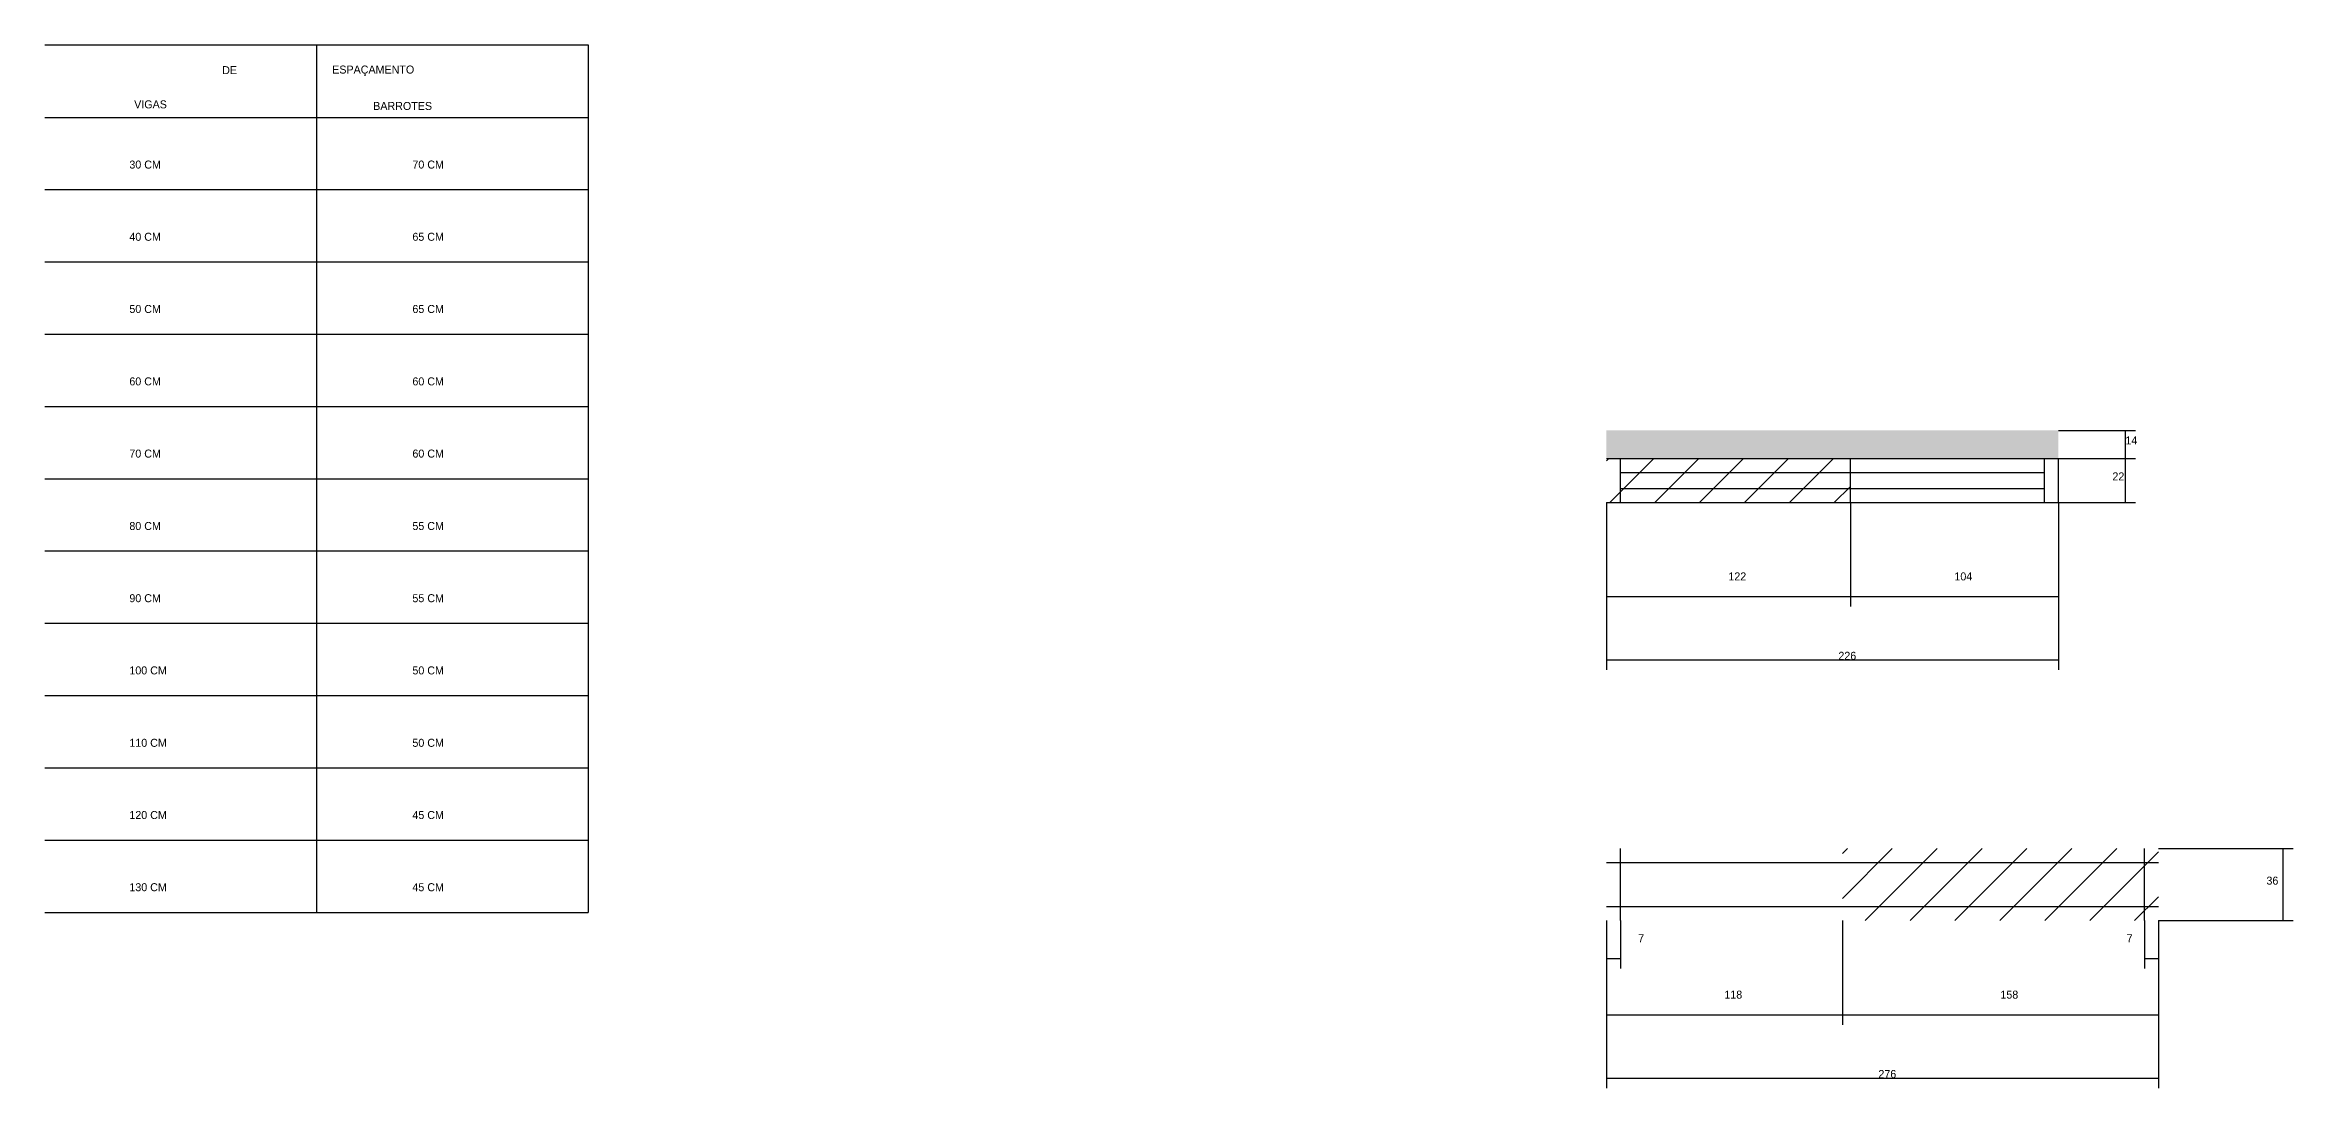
# Model space of a CAD drawing. Header units: metres. Extents: x 130046 to 131995, y 32718 to 33958.
# Drawn here: x 130046 to 131170, y 33437 to 33958 of the extents above; entities that cross this region are included whole.
import ezdxf

# ---------------------------------------------------------------- set-up
doc = ezdxf.new("R2010")
doc.units = ezdxf.units.M
for name, color, linetype in [('COTA', 4, 'Continuous'), ('GARFOS', 7, 'Continuous'), ('Hachura', 253, 'Continuous'), ('Painéis', 200, 'Continuous'), ('SARR_2.2x7', 40, 'Continuous')]:
    doc.layers.add(name, color=color, linetype=linetype)

msp = doc.modelspace()

# ---------------------------------------------------------------- hatches: boundary and pattern name
at = {"layer": 'COTA'}
h = msp.add_hatch(dxfattribs=at)
h.set_pattern_fill('AR-CONC', scale=0.03)
h.paths.add_polyline_path([(131052.8, 33765.5), (130826.8, 33765.5), (130826.8, 33765.5), (130826.8, 33751.5), (130826.8, 33751.5), (131052.8, 33751.5), (131052.8, 33751.5), (131052.8, 33765.5)])
at = {"layer": 'Hachura'}
h = msp.add_hatch(dxfattribs=at)
h.set_pattern_fill('ANSI31', scale=5)
h.paths.add_polyline_path([(130826.8, 33751.5), (130826.8, 33729.5), (130948.8, 33729.5), (130948.8, 33751.5)])
h = msp.add_hatch(dxfattribs=at)
h.set_pattern_fill('ANSI31', scale=5)
h.paths.add_polyline_path([(130944.8, 33556.4), (130944.8, 33520.4), (131102.8, 33520.4), (131102.8, 33556.4)])

# ---------------------------------------------------------------- linework, layer by layer
at = {"layer": 'COTA'}
for p, q in [((131052.8, 33765.5), (131091.3, 33765.5)), ((131086.3, 33751.5), (131086.3, 33765.5)), ((131052.8, 33751.5), (131091.3, 33751.5)), ((131052.8, 33751.5), (131091.3, 33751.5)), ((131086.3, 33729.5), (131086.3, 33751.5)), ((130826.8, 33729.5), (130826.8, 33677.4)), ((130826.8, 33729.5), (130826.8, 33645.8)), ((130948.8, 33729.5), (130948.8, 33677.4)), ((130948.8, 33729.5), (130948.8, 33677.4)), ((131052.8, 33729.5), (131091.3, 33729.5)), ((131052.8, 33729.5), (131052.8, 33677.4)), ((131052.8, 33729.5), (131052.8, 33645.8)), ((130826.8, 33682.4), (130948.8, 33682.4)), ((130948.8, 33682.4), (131052.8, 33682.4)), ((130826.8, 33650.8), (131052.8, 33650.8)), ((131102.8, 33556.4), (131170.1, 33556.4)), ((131165.1, 33520.4), (131165.1, 33556.4)), ((130826.8, 33520.4), (130826.8, 33468.3)), ((130826.8, 33520.4), (130826.8, 33436.7)), ((130826.8, 33520.4), (130826.8, 33496.5)), ((130833.8, 33520.4), (130833.8, 33496.5)), ((130944.8, 33520.4), (130944.8, 33468.3)), ((130944.8, 33520.4), (130944.8, 33468.3)), ((131095.8, 33520.4), (131095.8, 33496.5)), ((131102.8, 33520.4), (131102.8, 33468.3)), ((131102.8, 33520.4), (131102.8, 33436.7)), ((131102.8, 33520.4), (131170.1, 33520.4)), ((131102.8, 33520.4), (131102.8, 33496.5)), ((130826.8, 33501.5), (130833.8, 33501.5)), ((131095.8, 33501.5), (131102.8, 33501.5)), ((130826.8, 33473.3), (130944.8, 33473.3)), ((130944.8, 33473.3), (131102.8, 33473.3)), ((130826.8, 33441.7), (131102.8, 33441.7))]:
    msp.add_line(p, q, dxfattribs=at)
at = {"layer": 'GARFOS'}
for p, q in [((130046.2, 33958.2), (130317.7, 33958.2)), ((130182, 33958.2), (130182, 33524.5)), ((130317.7, 33958.2), (130317.7, 33524.5)), ((130046.2, 33922), (130317.7, 33922)), ((130046.2, 33922), (130317.7, 33922)), ((130046.2, 33885.9), (130317.7, 33885.9)), ((130046.2, 33849.8), (130317.7, 33849.8)), ((130046.2, 33813.6), (130317.7, 33813.6)), ((130046.2, 33777.5), (130317.7, 33777.5)), ((130046.2, 33741.3), (130317.7, 33741.3)), ((130046.2, 33705.2), (130317.7, 33705.2)), ((130046.2, 33669.1), (130317.7, 33669.1)), ((130046.2, 33632.9), (130317.7, 33632.9)), ((130046.2, 33596.8), (130317.7, 33596.8)), ((130046.2, 33560.7), (130317.7, 33560.7)), ((130046.2, 33524.5), (130317.7, 33524.5))]:
    msp.add_line(p, q, dxfattribs=at)
at = {"layer": 'Painéis'}
for p, q in [((130826.8, 33751.5), (131052.8, 33751.5)), ((130948.8, 33729.5), (130948.8, 33751.5)), ((131052.8, 33729.5), (131052.8, 33751.5)), ((130826.8, 33729.5), (131052.8, 33729.5))]:
    msp.add_line(p, q, dxfattribs=at)
at = {"layer": 'SARR_2.2x7'}
for p, q in [((130833.8, 33729.5), (130833.8, 33751.5)), ((131045.8, 33729.5), (131045.8, 33751.5)), ((130833.8, 33744.5), (130948.8, 33744.5)), ((130948.8, 33744.5), (131045.8, 33744.5)), ((130833.8, 33736.5), (130948.8, 33736.5)), ((130948.8, 33736.5), (131045.8, 33736.5)), ((130826.8, 33549.4), (130944.8, 33549.4)), ((130833.8, 33520.4), (130833.8, 33556.4)), ((130944.8, 33549.4), (131102.8, 33549.4)), ((131095.8, 33520.4), (131095.8, 33556.4)), ((130826.8, 33527.4), (130944.8, 33527.4)), ((130944.8, 33527.4), (131102.8, 33527.4))]:
    msp.add_line(p, q, dxfattribs=at)

# ---------------------------------------------------------------- texts
at = {"layer": 'COTA'}
for s, p in [('14', (131086.3, 33758.5)), ('22', (131079.8, 33740.5)), ('122', (130887.8, 33690.5)), ('104', (131000.8, 33690.5)), ('226', (130942.8, 33650.8)), ('36', (131156.8, 33538.4)), ('7', (130842.7, 33509.6)), ('7', (131086.9, 33509.6)), ('118', (130885.8, 33481.4)), ('158', (131023.8, 33481.4)), ('276', (130962.8, 33441.7))]:
    msp.add_text(s, height=4, dxfattribs=at).set_placement(p)
at = {"layer": 'GARFOS'}
for s, p in [('DE', (130134.8, 33943.6)), ('ESPAÇAMENTO', (130189.8, 33943.9)), ('VIGAS', (130090.8, 33926.5)), ('BARROTES', (130210.3, 33925.7)), ('30 CM', (130088.4, 33896.4)), ('70 CM', (130229.9, 33896.4)), ('40 CM', (130088.4, 33860.3)), ('65 CM', (130229.9, 33860.3)), ('50 CM', (130088.4, 33824.2)), ('65 CM', (130229.9, 33824.2)), ('60 CM', (130088.4, 33788)), ('60 CM', (130229.9, 33788)), ('70 CM', (130088.4, 33751.9)), ('60 CM', (130229.9, 33751.9)), ('80 CM', (130088.4, 33715.7)), ('55 CM', (130229.9, 33715.7)), ('90 CM', (130088.4, 33679.6)), ('55 CM', (130229.9, 33679.6)), ('100 CM', (130088.4, 33643.5)), ('50 CM', (130229.9, 33643.5)), ('110 CM', (130088.4, 33607.3)), ('50 CM', (130229.9, 33607.3)), ('120 CM', (130088.4, 33571.2)), ('45 CM', (130229.9, 33571.2)), ('130 CM', (130088.4, 33535.1)), ('45 CM', (130229.9, 33535.1))]:
    msp.add_text(s, height=4, dxfattribs=at).set_placement(p)

doc.saveas('drawing.dxf')
